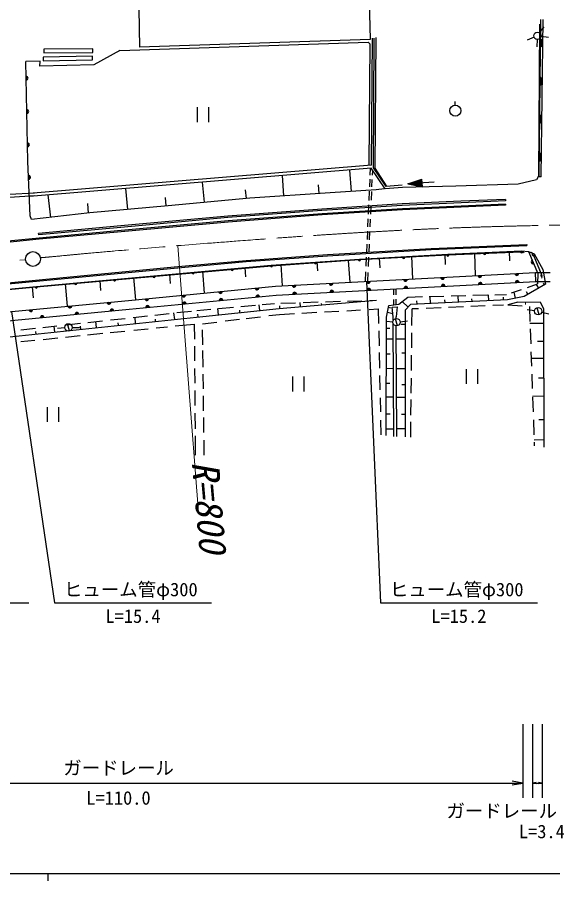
# Model space of a CAD drawing. Units: millimetres, scale not verified. Extents: x 40000 to 680000, y 20000 to 380000.
# Drawn here: x 163838 to 236480, y 204000 to 321020 of the extents above; entities that cross this region are included whole.
import ezdxf
from ezdxf.enums import TextEntityAlignment as Align

# ---------------------------------------------------------------- set-up
doc = ezdxf.new("R2010")
doc.units = ezdxf.units.MM
doc.header["$LTSCALE"] = 1000
doc.linetypes.add('CHAIN', pattern=[18.5, 12, -1.5, 3.5, -1.5])
for name, color, linetype, lineweight in [('M-BGD', 7, 'Continuous', 25), ('M-BMK', 2, 'CHAIN', 13), ('M-BMK-SRVR', 3, 'Continuous', 25), ('M-STR-HTXT', 7, 'Continuous', 13), ('M-STR-STR3', 7, 'Continuous', 25), ('M-TTL-BAND', 7, 'Continuous', 25)]:
    doc.layers.add(name, color=color, linetype=linetype, lineweight=lineweight)
doc.styles.add('ＭＳ ゴシック', font='')
doc.styles.get('ＭＳ ゴシック').set_extended_font_data('MS Gothic')

# ---------------------------------------------------------------- blocks, each defined once
blk = doc.blocks.new('open_arrow')
at = {"color": 0, "linetype": 'Continuous', "lineweight": -2}
blk.add_lwpolyline([(7.5, 1.25), (0, 0), (7.5, -1.25)], dxfattribs=at)

msp = doc.modelspace()

# ---------------------------------------------------------------- linework, layer by layer
at = {"layer": 'M-BGD'}
for p, q in [((211572, 323202), (211694, 317999)), ((180315, 322180), (180437, 316978)), ((234621, 299398), (234883, 320707)), ((234921, 299394), (235183, 320703)), ((234580, 299459), (234735, 320105)), ((234700, 318913), (235297, 319716)), ((233941, 318319), (233018, 317934)), ((234898, 318452), (235891, 318332)), ((177773, 316524), (211424, 317632)), ((211694, 317999), (180437, 316978)), ((211424, 317632), (211645, 317438)), ((211645, 317438), (211540, 301001)), ((211909, 300961), (212027, 318189)), ((212156, 300627), (212277, 318188)), ((212466, 318282), (212324, 300560)), ((234368, 318013), (234301, 317015)), ((234919, 318031), (234719, 318032)), ((234919, 318031), (234911, 316998)), ((174097, 316765), (167425, 316685)), ((167425, 316685), (167431, 316185)), ((167431, 316185), (174103, 316265)), ((174103, 316265), (174097, 316765)), ((177773, 316524), (174213, 314553)), ((234911, 316998), (234712, 317000)), ((166931, 315061), (165008, 315014)), ((165290, 301494), (165008, 315014)), ((166913, 314404), (166931, 315061)), ((174058, 315742), (167362, 315623)), ((167362, 315623), (167371, 315123)), ((167371, 315123), (174067, 315242)), ((174067, 315242), (174058, 315742)), ((174213, 314553), (166913, 314404)), ((234880, 312869), (234681, 312871)), ((234880, 312869), (234872, 311837)), ((234872, 311837), (234673, 311838)), ((223264, 309109), (223264, 309609)), ((188299, 306819), (188299, 308819)), ((189799, 308819), (189799, 306819)), ((234833, 306675), (234634, 306677)), ((234841, 307708), (234642, 307709)), ((234841, 307708), (234833, 306675)), ((234802, 302546), (234603, 302548)), ((234802, 302546), (234795, 301514)), ((165601, 294090), (165290, 301494)), ((211909, 300961), (165473, 297143)), ((234795, 301514), (234595, 301515)), ((211842, 300555), (165490, 296743)), ((208908, 300313), (209117, 297407)), ((211732, 299640), (211773, 300549)), ((213751, 297772), (211842, 300555)), ((212031, 299629), (212059, 300239)), ((213900, 298084), (212156, 300627)), ((212324, 300560), (213897, 298160)), ((188943, 298672), (189200, 295941)), ((199753, 299561), (199937, 296811)), ((211658, 298022), (211706, 299065)), ((211959, 298020), (212005, 299052)), ((216833, 298449), (218732, 299078)), ((220376, 298655), (216833, 298449)), ((216833, 298449), (218792, 298045)), ((216884, 298439), (216883, 298466)), ((216935, 298428), (216932, 298482)), ((216985, 298418), (216981, 298498)), ((217036, 298407), (217030, 298514)), ((217087, 298397), (217079, 298531)), ((217138, 298387), (217128, 298547)), ((217188, 298376), (217177, 298563)), ((217239, 298366), (217227, 298580)), ((217290, 298355), (217276, 298596)), ((217340, 298345), (217325, 298612)), ((217391, 298334), (217374, 298628)), ((217442, 298324), (217423, 298645)), ((217492, 298313), (217472, 298661)), ((217543, 298303), (217521, 298677)), ((217594, 298292), (217570, 298694)), ((217645, 298282), (217620, 298710)), ((217695, 298271), (217669, 298726)), ((217746, 298261), (217718, 298742)), ((217797, 298250), (217767, 298759)), ((217847, 298240), (217816, 298775)), ((217898, 298229), (217865, 298791)), ((217949, 298219), (217914, 298807)), ((217999, 298208), (217964, 298824)), ((218050, 298198), (218013, 298840)), ((218101, 298188), (218062, 298856)), ((218151, 298177), (218111, 298873)), ((218202, 298167), (218160, 298889)), ((218253, 298156), (218209, 298905)), ((218304, 298146), (218258, 298921)), ((218354, 298135), (218308, 298938)), ((218405, 298125), (218357, 298954)), ((218456, 298114), (218406, 298970)), ((218506, 298104), (218455, 298987)), ((218557, 298093), (218504, 299003)), ((218608, 298083), (218553, 299019)), ((218658, 298072), (218602, 299035)), ((218709, 298062), (218652, 299052)), ((218760, 298051), (218701, 299068)), ((218792, 298045), (218732, 299078)), ((231809, 298412), (223329, 298138)), ((234296, 298983), (231809, 298412)), ((234528, 299508), (234296, 298983)), ((234921, 299394), (234621, 299398)), ((178542, 297816), (178803, 294975)), ((194764, 297620), (194869, 296472)), ((204666, 298312), (204752, 297118)), ((212518, 297637), (206297, 297216)), ((211576, 296197), (211632, 297437)), ((211877, 296217), (211931, 297399)), ((213661, 297788), (212518, 297637)), ((216078, 297949), (213751, 297772)), ((216055, 298249), (213900, 298084)), ((223329, 298138), (216078, 297949)), ((166180, 297201), (162768, 296986)), ((166205, 296802), (162793, 296586)), ((167991, 296949), (168332, 293895)), ((183882, 296572), (183985, 295452)), ((195376, 296520), (184315, 295483)), ((206297, 297216), (195376, 296520)), ((224029, 296085), (216046, 295717)), ((230049, 296346), (224029, 296085)), ((230057, 296146), (224038, 295885)), ((230057, 296146), (224038, 295885)), ((230049, 296346), (230057, 296146)), ((173350, 295773), (173469, 294480)), ((184315, 295483), (173667, 294502)), ((205141, 295026), (192387, 294065)), ((216046, 295717), (205141, 295026)), ((216057, 295518), (205154, 294826)), ((216057, 295518), (205154, 294826)), ((216081, 295068), (205185, 294377)), ((216091, 294919), (205195, 294228)), ((211493, 294356), (211549, 295592)), ((211792, 294345), (211846, 295524)), ((224038, 295885), (216057, 295518)), ((224038, 295885), (216057, 295518)), ((224058, 295435), (216081, 295068)), ((224065, 295286), (216088, 294918)), ((230077, 295697), (224058, 295435)), ((230083, 295547), (224065, 295285)), ((230077, 295697), (230083, 295547)), ((165766, 293603), (165601, 294090)), ((173667, 294502), (165766, 293603)), ((192387, 294065), (177877, 292748)), ((192403, 293866), (177895, 292549)), ((192403, 293866), (177895, 292549)), ((205154, 294826), (192403, 293866)), ((205154, 294826), (192403, 293866)), ((205185, 294377), (192441, 293418)), ((205197, 294228), (192452, 293268)), ((177877, 292748), (166738, 291723)), ((192441, 293418), (177936, 292101)), ((192454, 293268), (177950, 291952)), ((211414, 292626), (211463, 293695)), ((211714, 292615), (211761, 293656)), ((166757, 291523), (166738, 291723)), ((177895, 292549), (166757, 291523)), ((177895, 292549), (166757, 291523)), ((177936, 292101), (166798, 291075)), ((177950, 291952), (166812, 290926)), ((211336, 290893), (211388, 292041)), ((211635, 290870), (211686, 291982)), ((166798, 291075), (143853, 288876)), ((166812, 290926), (143867, 288727)), ((211254, 289087), (211309, 290292)), ((211558, 289163), (211607, 290253)), ((219993, 289674), (232964, 290247)), ((232964, 290247), (232970, 290097)), ((205929, 288857), (219993, 289674)), ((205938, 288707), (220001, 289525)), ((220001, 289525), (232970, 290097)), ((222248, 288810), (232255, 289229)), ((222253, 288916), (232262, 289385)), ((226015, 285992), (225889, 289087)), ((230666, 288011), (230613, 289307)), ((232262, 289385), (233212, 289268)), ((233212, 289268), (233946, 288956)), ((233212, 289268), (234470, 286294)), ((185129, 287184), (194894, 288052)), ((185143, 287034), (194906, 287903)), ((194894, 288052), (205929, 288857)), ((194906, 287903), (205938, 288707)), ((198288, 287429), (210243, 288252)), ((198319, 287347), (210254, 288176)), ((208988, 285099), (208795, 288075)), ((210243, 288252), (222253, 288916)), ((210254, 288176), (222248, 288810)), ((211172, 287273), (211228, 288506)), ((211471, 287237), (211528, 288498)), ((213077, 287082), (212991, 288404)), ((217506, 285546), (217343, 288645)), ((221926, 287499), (221869, 288895)), ((233837, 288890), (234994, 286035)), ((233946, 288956), (235139, 286833)), ((144262, 283306), (185129, 287184)), ((144276, 283157), (185143, 287034)), ((166438, 284478), (198319, 287347)), ((166442, 284551), (198288, 287429)), ((194845, 285839), (194737, 287108)), ((199820, 284618), (199629, 287521)), ((204613, 286653), (204534, 287859)), ((235139, 286833), (235501, 284867)), ((179916, 282743), (179645, 285744)), ((184622, 284960), (184519, 286185)), ((189254, 283642), (189005, 286590)), ((198869, 284568), (234126, 286417)), ((211082, 285278), (211138, 286507)), ((211382, 285265), (211435, 286450)), ((234126, 286417), (236141, 286428)), ((234188, 285218), (234126, 286417)), ((234470, 286294), (234424, 284884)), ((142590, 282316), (166442, 284551)), ((142595, 282224), (166438, 284478)), ((166045, 282992), (165910, 284501)), ((170638, 281854), (170364, 284905)), ((175191, 283995), (175072, 285331)), ((178924, 282647), (198869, 284568)), ((198958, 283371), (234188, 285218)), ((235501, 284867), (232615, 283166)), ((233051, 284410), (234424, 284884)), ((234132, 285217), (236134, 285228)), ((234227, 284816), (234532, 284296)), ((235176, 284996), (235316, 284757)), ((179038, 281453), (198958, 283371)), ((214881, 284206), (214879, 283404)), ((215181, 284222), (215179, 283422)), ((219711, 283179), (221696, 283233)), ((222678, 283260), (224706, 283315)), ((223598, 283285), (223639, 282407)), ((225650, 283341), (227644, 283395)), ((227718, 283398), (227779, 282611)), ((228638, 283422), (230190, 283464)), ((230888, 283662), (232228, 284125)), ((231213, 283775), (231371, 282932)), ((232886, 283867), (233122, 283465)), ((141037, 279020), (178924, 282647)), ((196627, 282036), (196721, 281278)), ((197065, 282074), (198757, 282225)), ((199375, 281552), (212571, 282672)), ((199584, 282279), (201590, 282339)), ((202159, 282354), (202216, 281793)), ((202609, 282370), (204677, 282433)), ((205085, 282215), (205103, 282038)), ((205648, 282462), (207700, 282524)), ((208635, 282553), (210577, 282611)), ((211659, 282644), (212571, 282672)), ((214257, 281975), (215586, 282129)), ((214877, 282793), (214875, 282047)), ((215177, 282830), (215175, 282081)), ((215586, 282129), (216815, 283101)), ((216047, 282492), (216868, 281745)), ((216502, 281355), (217192, 282089)), ((216815, 283101), (218825, 283155)), ((230336, 282737), (217192, 282089)), ((218010, 282568), (218039, 282131)), ((219789, 283182), (219852, 282220)), ((221793, 282711), (221819, 282317)), ((225473, 282854), (225496, 282499)), ((229746, 283100), (229771, 282709)), ((232615, 283166), (230336, 282737)), ((231731, 282408), (230365, 282026)), ((230365, 282026), (232324, 281898)), ((231731, 282408), (234780, 282469)), ((234780, 282469), (235210, 281511)), ((141225, 277832), (179038, 281453)), ((182501, 280661), (184466, 280877)), ((185036, 280944), (185147, 280077)), ((185498, 280991), (187462, 281208)), ((188140, 280394), (199375, 281552)), ((188200, 281286), (190092, 281454)), ((190995, 281533), (191082, 280697)), ((191137, 281547), (193154, 281726)), ((193971, 281304), (194003, 280998)), ((194146, 281815), (196164, 281994)), ((199394, 281896), (199429, 281556)), ((199422, 280760), (201433, 280869)), ((202464, 280925), (204459, 281033)), ((205511, 281090), (207451, 281195)), ((208568, 281256), (210391, 281355)), ((211568, 281419), (212816, 281487)), ((212816, 281487), (212856, 279533)), ((213930, 280391), (214257, 281975)), ((214790, 280823), (214053, 280990)), ((214529, 281597), (214194, 281673)), ((214696, 281733), (215393, 281779)), ((214833, 280405), (214696, 281733)), ((215393, 281779), (215233, 280407)), ((216498, 264157), (216502, 281355)), ((217377, 279225), (217402, 281492)), ((218272, 281528), (217402, 281492)), ((221365, 281655), (219297, 281570)), ((224361, 281778), (222346, 281696)), ((227330, 281901), (225388, 281821)), ((229787, 282002), (228333, 281942)), ((234007, 281240), (233014, 281358)), ((233304, 281834), (233377, 279787)), ((234636, 280699), (234370, 281663)), ((234991, 281069), (235965, 280845)), ((235210, 281511), (235289, 262758)), ((164099, 277854), (188140, 280394)), ((173391, 279656), (175419, 279880)), ((174449, 279773), (174535, 278956)), ((176495, 279998), (178462, 280215)), ((179560, 280336), (181525, 280553)), ((179767, 280359), (179855, 279518)), ((182530, 280122), (182564, 279805)), ((188294, 280775), (188333, 280414)), ((188974, 279485), (190904, 279720)), ((192055, 279861), (193966, 280094)), ((194878, 280205), (196824, 280443)), ((197971, 280583), (199422, 280760)), ((213901, 264324), (213930, 280391)), ((214778, 279721), (213928, 279780)), ((214835, 279984), (214833, 280405)), ((215409, 279204), (215143, 280168)), ((215234, 280186), (215233, 280407)), ((215772, 279756), (216762, 279895)), ((164345, 278658), (166315, 278876)), ((167316, 278986), (169202, 279194)), ((168801, 279150), (168888, 278360)), ((170279, 278937), (169285, 278829)), ((170454, 279332), (172422, 279549)), ((170910, 278509), (170643, 279473)), ((171276, 278981), (172276, 278959)), ((172374, 279145), (172419, 278733)), ((177503, 279616), (177541, 279274)), ((179630, 278615), (181612, 278815)), ((182696, 278925), (184201, 279077)), ((185249, 279183), (187848, 279446)), ((187848, 279446), (187864, 277405)), ((189010, 276612), (188984, 278655)), ((212876, 278528), (212917, 276510)), ((214391, 278852), (213927, 278852)), ((214910, 264185), (214838, 279426)), ((215310, 264186), (215239, 279177)), ((215936, 279421), (216501, 279423)), ((233383, 279548), (235218, 279569)), ((233412, 278809), (233485, 276766)), ((146924, 276060), (164099, 277854)), ((166303, 278439), (166341, 278091)), ((167353, 277372), (169357, 277575)), ((170375, 277678), (172356, 277878)), ((173371, 277981), (175428, 278189)), ((176455, 278293), (178422, 278492)), ((214848, 277411), (213924, 277414)), ((215247, 277430), (216501, 277426)), ((217344, 276202), (217367, 278265)), ((164327, 277066), (166213, 277257)), ((187871, 276426), (187886, 274465)), ((234414, 277127), (235228, 277137)), ((189048, 273603), (189020, 275852)), ((212935, 275591), (212978, 273473)), ((214407, 275384), (213921, 275384)), ((215998, 275529), (216500, 275531)), ((217311, 273155), (217334, 275244)), ((233523, 275695), (233594, 273717)), ((233554, 274840), (235238, 274842)), ((187894, 273425), (187909, 271414)), ((214867, 273378), (213917, 273401)), ((215266, 273406), (216500, 273422)), ((224791, 271348), (224791, 273348)), ((226291, 273348), (226291, 271348)), ((233632, 272665), (233701, 270711)), ((189085, 270676), (189060, 272637)), ((201235, 270314), (201235, 272314)), ((202735, 272314), (202735, 270314)), ((212998, 272487), (213038, 270534)), ((217278, 270089), (217300, 272122)), ((234552, 272162), (235249, 272168)), ((187916, 270432), (187931, 268401)), ((214384, 271395), (213913, 271395)), ((216024, 271259), (216499, 271261)), ((189123, 267683), (189097, 269735)), ((213060, 269430), (213099, 267527)), ((214885, 269524), (213910, 269524)), ((215285, 269513), (216499, 269527)), ((217245, 267095), (217268, 269202)), ((233734, 269683), (235259, 269695)), ((233743, 269536), (233815, 267542)), ((167930, 266181), (167930, 268181)), ((169430, 268181), (169430, 266181)), ((187939, 267362), (187955, 265253)), ((214423, 267247), (213906, 267247)), ((215943, 267219), (216499, 267221)), ((189160, 264749), (189134, 266764)), ((213121, 266420), (213161, 264437)), ((217213, 264110), (217235, 266183)), ((233854, 266443), (233926, 264419)), ((234603, 266514), (235273, 266519)), ((214905, 265190), (213902, 265198)), ((215305, 265289), (216498, 265294)), ((187962, 264273), (187982, 261658)), ((189198, 261680), (189173, 263715)), ((233950, 263767), (235284, 263779)), ((233961, 263435), (233980, 262926))]:
    msp.add_line(p, q, dxfattribs=at)
at = {"layer": 'M-BGD', "lineweight": 13}
msp.add_line((232796, 282430), (232786, 282098), dxfattribs=at)
at = {"layer": 'M-BGD'}
for centre, radius in [((234402, 318512), 500), ((223259, 308363), 750), ((234503, 281181), 500), ((215276, 279686), 500), ((170777, 278991), 500)]:
    msp.add_circle(centre, radius, dxfattribs=at)
for centre, radius, start, end in [((165055, 312761), 250, 271.1949, 91.1949), ((165055, 312761), 200, 271.1949, 91.1949), ((165055, 312761), 150, 271.1949, 91.1949), ((165055, 312761), 100, 271.1949, 91.1949), ((165055, 312761), 50, 271.1949, 91.1949), ((165149, 308254), 250, 271.1949, 91.1949), ((165149, 308254), 200, 271.1949, 91.1949), ((165149, 308254), 150, 271.1949, 91.1949), ((165149, 308254), 100, 271.1949, 91.1949), ((165149, 308254), 50, 271.1949, 91.1949), ((165243, 303748), 250, 271.1949, 91.1949), ((165243, 303748), 200, 271.1949, 91.1949), ((165243, 303748), 150, 271.1949, 91.1949), ((165243, 303748), 100, 271.1949, 91.1949), ((165243, 303748), 50, 271.1949, 91.1949), ((165381, 299325), 250, 272.40067, 92.40067), ((165381, 299325), 200, 272.40067, 92.40067), ((165381, 299325), 150, 272.40067, 92.40067), ((165381, 299325), 100, 272.40067, 92.40067), ((165381, 299325), 50, 272.40067, 92.40067), ((232255, 289229), 150, 182.39314, 2.39314), ((232276, 288729), 500, 47.39314, 92.39314), ((233374, 288702), 500, 22.05534, 67.05534), ((210254, 288176), 150, 183.974, 3.02639), ((216251, 288493), 150, 183.02639, 3.02639), ((222248, 288810), 150, 183.02639, 2.39314), ((227252, 289019), 150, 182.39314, 2.39314), ((233815, 287843), 250, 112.93839, 292.93839), ((233815, 287843), 200, 112.93839, 292.93839), ((233815, 287843), 150, 112.93839, 292.93839), ((233837, 288890), 150, 112.05534, 292.05534), ((233815, 287843), 100, 112.93839, 292.93839), ((233815, 287843), 50, 112.93839, 292.93839), ((193006, 286869), 150, 185.14258, 5.14258), ((198319, 287347), 150, 185.14258, 3.974), ((204286, 287762), 150, 183.974, 3.974), ((182379, 285913), 150, 185.14258, 5.14258), ((187692, 286391), 150, 185.14258, 5.14258), ((221534, 285757), 250, 183.00124, 3.00124), ((221534, 285757), 200, 183.00124, 3.00124), ((221534, 285757), 150, 183.00124, 3.00124), ((221534, 285757), 100, 183.00124, 3.00124), ((221534, 285757), 50, 183.00124, 3.00124), ((226571, 286021), 250, 183.00124, 3.00124), ((226571, 286021), 200, 183.00124, 3.00124), ((226571, 286021), 150, 183.00124, 3.00124), ((226571, 286021), 100, 183.00124, 3.00124), ((226571, 286021), 50, 183.00124, 3.00124), ((231607, 286285), 250, 183.00124, 3.00124), ((231607, 286285), 200, 183.00124, 3.00124), ((231607, 286285), 150, 183.00124, 3.00124), ((231607, 286285), 100, 183.00124, 3.00124), ((231607, 286285), 50, 183.00124, 3.00124), ((234994, 286035), 150, 112.05534, 292.05534), ((234530, 285847), 500, 337.05534, 22.05534), ((166438, 284478), 150, 185.40044, 5.14258), ((171752, 284956), 150, 185.14258, 5.14258), ((177065, 285434), 150, 185.14258, 5.14258), ((201387, 284700), 250, 183.00124, 3.00124), ((201387, 284700), 200, 183.00124, 3.00124), ((201387, 284700), 150, 183.00124, 3.00124), ((201387, 284700), 100, 183.00124, 3.00124), ((201387, 284700), 50, 183.00124, 3.00124), ((206424, 284964), 250, 183.00124, 3.00124), ((206424, 284964), 200, 183.00124, 3.00124), ((206424, 284964), 150, 183.00124, 3.00124), ((206424, 284964), 100, 183.00124, 3.00124), ((206424, 284964), 50, 183.00124, 3.00124), ((211460, 285229), 250, 183.00124, 3.00124), ((211460, 285229), 200, 183.00124, 3.00124), ((211460, 285229), 150, 183.00124, 3.00124), ((211460, 285229), 100, 183.00124, 3.00124), ((211460, 285229), 50, 183.00124, 3.00124), ((216497, 285493), 250, 183.00124, 3.00124), ((216497, 285493), 200, 183.00124, 3.00124), ((216573, 284295), 250, 3.00124, 183.00124), ((216497, 285493), 150, 183.00124, 3.00124), ((216573, 284295), 200, 3.00124, 183.00124), ((216497, 285493), 100, 183.00124, 3.00124), ((216573, 284295), 150, 3.00124, 183.00124), ((216497, 285493), 50, 183.00124, 3.00124), ((216573, 284295), 100, 3.00124, 183.00124), ((221606, 284559), 250, 3.00124, 183.00124), ((221606, 284559), 200, 3.00124, 183.00124), ((221606, 284559), 150, 3.00124, 183.00124), ((221606, 284559), 100, 3.00124, 183.00124), ((221606, 284559), 50, 3.00124, 183.00124), ((226639, 284823), 250, 3.00124, 183.00124), ((226639, 284823), 200, 3.00124, 183.00124), ((226639, 284823), 150, 3.00124, 183.00124), ((226639, 284823), 100, 3.00124, 183.00124), ((226639, 284823), 50, 3.00124, 183.00124), ((231672, 285087), 250, 3.00124, 183.00124), ((231672, 285087), 200, 3.00124, 183.00124), ((231672, 285087), 150, 3.00124, 183.00124), ((231672, 285087), 100, 3.00124, 183.00124), ((231672, 285087), 50, 3.00124, 183.00124), ((186403, 283368), 250, 185.50192, 5.50192), ((186403, 283368), 200, 185.50192, 5.50192), ((186403, 283368), 150, 185.50192, 5.50192), ((186403, 283368), 100, 185.50192, 5.50192), ((186403, 283368), 50, 185.50192, 5.50192), ((191389, 283848), 250, 185.50192, 5.50192), ((191389, 283848), 200, 185.50192, 5.50192), ((191389, 283848), 150, 185.50192, 5.50192), ((191389, 283848), 100, 185.50192, 5.50192), ((191389, 283848), 50, 185.50192, 5.50192), ((196375, 284328), 250, 185.50192, 5.50192), ((196375, 284328), 200, 185.50192, 5.50192), ((196468, 283132), 250, 5.50192, 185.50192), ((196375, 284328), 150, 185.50192, 5.50192), ((196468, 283132), 200, 5.50192, 185.50192), ((196375, 284328), 100, 185.50192, 5.50192), ((196468, 283132), 150, 5.50192, 185.50192), ((196375, 284328), 50, 185.50192, 5.50192), ((196468, 283132), 100, 5.50192, 185.50192), ((201474, 283503), 250, 3.00124, 183.00124), ((201474, 283503), 200, 3.00124, 183.00124), ((201474, 283503), 150, 3.00124, 183.00124), ((201474, 283503), 100, 3.00124, 183.00124), ((201474, 283503), 50, 3.00124, 183.00124), ((206507, 283767), 250, 3.00124, 183.00124), ((206507, 283767), 200, 3.00124, 183.00124), ((206507, 283767), 150, 3.00124, 183.00124), ((206507, 283767), 100, 3.00124, 183.00124), ((206507, 283767), 50, 3.00124, 183.00124), ((211540, 284031), 250, 3.00124, 183.00124), ((211540, 284031), 200, 3.00124, 183.00124), ((211540, 284031), 150, 3.00124, 183.00124), ((211540, 284031), 100, 3.00124, 183.00124), ((211540, 284031), 50, 3.00124, 183.00124), ((216573, 284295), 50, 3.00124, 183.00124), ((176277, 282394), 250, 185.46918, 5.46918), ((176277, 282394), 200, 185.46918, 5.46918), ((176277, 282394), 150, 185.46918, 5.46918), ((176277, 282394), 100, 185.46918, 5.46918), ((176277, 282394), 50, 185.46918, 5.46918), ((181417, 282887), 250, 185.50192, 5.50192), ((181417, 282887), 200, 185.50192, 5.50192), ((181417, 282887), 150, 185.50192, 5.50192), ((181417, 282887), 100, 185.50192, 5.50192), ((181417, 282887), 50, 185.50192, 5.50192), ((186508, 282172), 250, 5.50192, 185.50192), ((186508, 282172), 200, 5.50192, 185.50192), ((186508, 282172), 150, 5.50192, 185.50192), ((186508, 282172), 100, 5.50192, 185.50192), ((186508, 282172), 50, 5.50192, 185.50192), ((191488, 282652), 250, 5.50192, 185.50192), ((191488, 282652), 200, 5.50192, 185.50192), ((191488, 282652), 150, 5.50192, 185.50192), ((191488, 282652), 100, 5.50192, 185.50192), ((191488, 282652), 50, 5.50192, 185.50192), ((196468, 283132), 50, 5.50192, 185.50192), ((165689, 281380), 250, 185.46918, 5.46918), ((165689, 281380), 200, 185.46918, 5.46918), ((165689, 281380), 150, 185.46918, 5.46918), ((165689, 281380), 100, 185.46918, 5.46918), ((165689, 281380), 50, 185.46918, 5.46918), ((170983, 281887), 250, 185.46918, 5.46918), ((170983, 281887), 200, 185.46918, 5.46918), ((170983, 281887), 150, 185.46918, 5.46918), ((170983, 281887), 100, 185.46918, 5.46918), ((170983, 281887), 50, 185.46918, 5.46918), ((171948, 280774), 250, 5.46918, 185.46918), ((171948, 280774), 200, 5.46918, 185.46918), ((171948, 280774), 150, 5.46918, 185.46918), ((171948, 280774), 100, 5.46918, 185.46918), ((176675, 281226), 250, 5.46918, 185.46918), ((176675, 281226), 200, 5.46918, 185.46918), ((176675, 281226), 150, 5.46918, 185.46918), ((176675, 281226), 100, 5.46918, 185.46918), ((176675, 281226), 50, 5.46918, 185.46918), ((181528, 281693), 250, 5.50192, 185.50192), ((181528, 281693), 200, 5.50192, 185.50192), ((181528, 281693), 150, 5.50192, 185.50192), ((181528, 281693), 100, 5.50192, 185.50192), ((181528, 281693), 50, 5.50192, 185.50192), ((167222, 280321), 250, 5.46918, 185.46918), ((167222, 280321), 200, 5.46918, 185.46918), ((167222, 280321), 150, 5.46918, 185.46918), ((167222, 280321), 100, 5.46918, 185.46918), ((167222, 280321), 50, 5.46918, 185.46918), ((171948, 280774), 50, 5.46918, 185.46918)]:
    msp.add_arc(centre, radius, start, end, dxfattribs=at)
at = {"layer": 'M-BMK'}
msp.add_line((72087, 279471), (164974, 288165), dxfattribs=at)
for points in [[(185568, 290067), (188298, 290280), (191027, 290493), (193757, 290700), (197403, 290977), (201050, 291243), (204699, 291486), (210493, 291872), (216291, 292200), (222093, 292431), (232825, 292858), (243567, 292956), (254309, 293054)], [(166955, 288430), (167052, 288438), (167149, 288445), (167246, 288453), (168339, 288539), (169430, 288650), (170521, 288756), (172871, 288984), (175223, 289188), (177575, 289390), (180239, 289618), (182903, 289842), (185568, 290067)]]:
    msp.add_open_spline(points, degree=3, knots=[0, 0, 0, 0, 1, 1, 1, 2, 2, 2, 3, 3, 3, 4, 4, 4, 4], dxfattribs=at)
at = {"layer": 'M-BMK-SRVR'}
msp.add_circle((165969, 288259), 1000, dxfattribs=at)
at = {"layer": 'M-STR-HTXT'}
msp.add_line((185629, 290057), (188429, 253912), dxfattribs=at)
at = {"layer": 'M-STR-STR3'}
for p, q in [((211231, 285217), (213110, 241683)), ((163042, 281127), (168907, 241683)), ((143214, 241683), (165387, 241683)), ((168907, 241683), (190192, 241683)), ((213110, 241683), (234395, 241683)), ((232404, 225236), (232404, 215236)), ((233739, 225236), (233739, 215236)), ((235029, 225236), (235029, 215236)), ((122753, 217236), (232404, 217236)), ((233739, 217236), (235029, 217236))]:
    msp.add_line(p, q, dxfattribs=at)
at = {"layer": 'M-TTL-BAND'}
for p, q in [((40000, 205000), (579000, 205000)), ((168000, 205000), (168000, 204000))]:
    msp.add_line(p, q, dxfattribs=at)

# ---------------------------------------------------------------- block references
at = {"layer": 'M-STR-STR3', "rotation": 180}
for p, xscale, yscale in [((232404, 217236), 193, 193), ((235029, 217236), 64.4, 64.4)]:
    msp.add_blockref('open_arrow', p, dxfattribs=dict(at, xscale=xscale, yscale=yscale))
at = {"layer": 'M-STR-STR3', "xscale": 64.4, "yscale": 64.4}
msp.add_blockref('open_arrow', (233739, 217236), dxfattribs=at)

# ---------------------------------------------------------------- texts
at = {"layer": 'M-STR-HTXT', "style": 'ＭＳ ゴシック', "oblique": 15}
msp.add_text('R=800', height=3666, rotation=275.001, dxfattribs=at).set_placement((189337, 260903), align=Align.MIDDLE_LEFT)
at = {"layer": 'M-STR-STR3', "style": 'ＭＳ ゴシック'}
for s, p in [('ヒューム管φ300', (170175, 243467)), ('ヒューム管φ300', (214377, 243467)), ('L=15.4', (175800, 239861)), ('L=15.2', (220002, 239861)), ('ガードレール', (170078, 219283)), ('L=110.0', (173203, 215224)), ('ガードレール', (222066, 213462)), ('L=3.4', (231884, 210674))]:
    msp.add_text(s, height=1833, dxfattribs=at).set_placement(p, align=Align.MIDDLE_LEFT)

doc.saveas('drawing.dxf')
